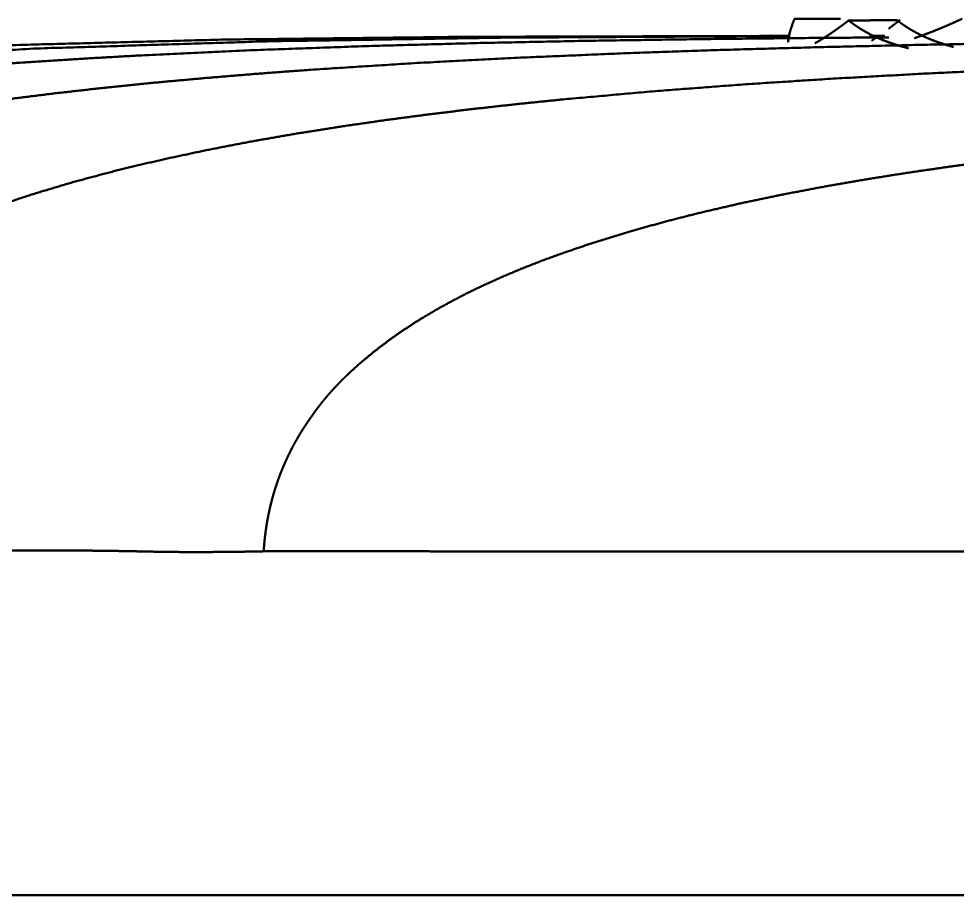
# Paper-space layout 'Layout1' of a CAD drawing. Header units: millimetres. Extents: x 37 to 380, y 30 to 264.
# Drawn here: x 245.36 to 250.82, y 167.45 to 172.55 of the extents above; entities that cross this region are included whole.
import ezdxf

# ---------------------------------------------------------------- set-up
doc = ezdxf.new("R2010")
doc.units = ezdxf.units.MM
doc.layers.add('170', color=7, linetype='Continuous', true_color=0xffffff)

psp = doc.layouts.get("Layout1")

# ---------------------------------------------------------------- linework, layer by layer
at = {"layer": '170', "color": 155, "linetype": 'Continuous', "lineweight": 50}
for p, q in [((250.204, 172.5408), (250.4047, 172.5422)), ((250.4047, 172.5422), (250.204, 172.5408)), ((250.3952, 172.4509), (250.3066, 172.4508))]:
    psp.add_line(p, q, dxfattribs=at)
for points, knots in [([(249.8335, 172.4143), (249.8338, 172.4229), (249.8342, 172.4275), (249.8347, 172.4323), (249.8354, 172.4373), (249.8362, 172.4425), (249.8372, 172.4478), (249.8384, 172.4533), (249.8397, 172.4591), (249.8411, 172.465), (249.8427, 172.471), (249.8445, 172.4773), (249.8464, 172.4838), (249.8484, 172.4904), (249.8506, 172.4972), (249.853, 172.5042), (249.8554, 172.5114), (249.8581, 172.5187), (249.8608, 172.5263), (249.8638, 172.534), (249.8668, 172.542), (249.87, 172.55)], [0, 0, 0.0609, 0.093716, 0.127943, 0.16353, 0.200594, 0.239131, 0.279186, 0.320674, 0.36368, 0.408143, 0.454253, 0.501772, 0.550917, 0.601555, 0.653834, 0.707619, 0.762916, 0.819732, 0.878328, 0.938656, 1, 1]), ([(249.87, 172.55), (249.8685, 172.5462), (249.867, 172.5424), (249.8641, 172.5349), (249.8627, 172.5312), (249.8613, 172.5276), (249.86, 172.524), (249.8587, 172.5204), (249.8575, 172.5169), (249.8563, 172.5135), (249.8551, 172.51), (249.8539, 172.5067), (249.8517, 172.5), (249.8506, 172.4968), (249.8496, 172.4935), (249.8486, 172.4904), (249.8477, 172.4872), (249.8468, 172.4841), (249.8459, 172.4811), (249.845, 172.4781), (249.8442, 172.4751), (249.8434, 172.4722), (249.8427, 172.4693), (249.842, 172.4664), (249.8413, 172.4636), (249.8407, 172.4608), (249.84, 172.4581), (249.8395, 172.4554), (249.8389, 172.4528), (249.8384, 172.4502), (249.8379, 172.4476), (249.8375, 172.4451), (249.8371, 172.4426), (249.8367, 172.4402), (249.8364, 172.4378), (249.836, 172.4354), (249.8358, 172.4331), (249.8355, 172.4308), (249.8353, 172.4286), (249.8351, 172.4264), (249.835, 172.4242), (249.835, 172.4236)], [0, 0, 0.031421, 0.062564, 0.123356, 0.153264, 0.182768, 0.211868, 0.240492, 0.268841, 0.296716, 0.324316, 0.351443, 0.404627, 0.430612, 0.456278, 0.481522, 0.506374, 0.53091, 0.555025, 0.578828, 0.602211, 0.625168, 0.647897, 0.670205, 0.692095, 0.713683, 0.734854, 0.755727, 0.776228, 0.796391, 0.816186, 0.835644, 0.85474, 0.873475, 0.891855, 0.909903, 0.927697, 0.945049, 0.962152, 0.978928, 0.995289, 1, 1]), ([(249.9908, 172.4087), (249.9948, 172.4109), (249.998, 172.4128), (250.0013, 172.4146), (250.0046, 172.4166), (250.0079, 172.4185), (250.0147, 172.4225), (250.0181, 172.4246), (250.0215, 172.4267), (250.025, 172.4288), (250.0286, 172.431), (250.0321, 172.4332), (250.0357, 172.4354), (250.0393, 172.4377), (250.0429, 172.44), (250.0503, 172.4448), (250.0541, 172.4472), (250.0616, 172.4522), (250.0655, 172.4547), (250.0693, 172.4573), (250.0732, 172.4599), (250.0772, 172.4626), (250.0811, 172.4652), (250.0851, 172.468), (250.0891, 172.4707), (250.0932, 172.4735), (250.0973, 172.4763), (250.1014, 172.4792), (250.1097, 172.485), (250.1181, 172.491), (250.1224, 172.4941), (250.131, 172.5003), (250.1354, 172.5034), (250.1442, 172.5098), (250.1486, 172.5131), (250.1576, 172.5197), (250.1621, 172.5231), (250.1667, 172.5265), (250.1713, 172.53), (250.1806, 172.537), (250.1853, 172.5405)], [0, 0, 0.019075, 0.034943, 0.050953, 0.067203, 0.083618, 0.117049, 0.134014, 0.151272, 0.168674, 0.186243, 0.204054, 0.22201, 0.240208, 0.258551, 0.295941, 0.314915, 0.353423, 0.372932, 0.392685, 0.412682, 0.432826, 0.453116, 0.473675, 0.494357, 0.515283, 0.536454, 0.557772, 0.600973, 0.644961, 0.667238, 0.712407, 0.735323, 0.781674, 0.805134, 0.852669, 0.87677, 0.90102, 0.92542, 0.974985, 1, 1]), ([(250.1853, 172.5405), (250.1803, 172.5367), (250.1752, 172.5329), (250.1703, 172.5292), (250.1653, 172.5255), (250.1604, 172.5219), (250.1508, 172.5147), (250.146, 172.5112), (250.1412, 172.5077), (250.1365, 172.5042), (250.1271, 172.4975), (250.1225, 172.4942), (250.1179, 172.4909), (250.1134, 172.4877), (250.1089, 172.4845), (250.1044, 172.4814), (250.1, 172.4783), (250.0956, 172.4752), (250.0912, 172.4722), (250.0869, 172.4692), (250.0826, 172.4663), (250.0783, 172.4634), (250.0741, 172.4606), (250.0699, 172.4578), (250.0657, 172.455), (250.0616, 172.4523), (250.0575, 172.4496), (250.0535, 172.447), (250.0495, 172.4444), (250.0455, 172.4419), (250.0416, 172.4394), (250.0376, 172.4369), (250.0338, 172.4345), (250.03, 172.4321), (250.0262, 172.4298), (250.0224, 172.4275), (250.0187, 172.4252), (250.015, 172.423), (250.0114, 172.4209), (250.0077, 172.4187), (250.0042, 172.4167), (250.0006, 172.4146), (249.9971, 172.4126), (249.9914, 172.4095)], [0, 0, 0.026973, 0.053778, 0.080353, 0.106638, 0.132719, 0.184212, 0.209623, 0.234788, 0.259777, 0.308991, 0.333215, 0.357265, 0.381069, 0.404626, 0.427938, 0.451076, 0.473968, 0.496663, 0.519064, 0.541267, 0.563226, 0.585037, 0.606505, 0.627802, 0.648904, 0.669712, 0.690349, 0.710718, 0.730844, 0.750823, 0.770536, 0.790005, 0.809231, 0.828289, 0.847006, 0.865579, 0.883962, 0.902051, 0.919951, 0.93761, 0.955104, 0.97228, 1, 1]), ([(250.5336, 172.3793), (250.5253, 172.3813), (250.5179, 172.3831), (250.5104, 172.385), (250.5031, 172.3869), (250.4957, 172.3889), (250.4885, 172.3909), (250.4812, 172.393), (250.474, 172.3951), (250.4669, 172.3973), (250.4598, 172.3994), (250.4527, 172.4017), (250.4457, 172.4039), (250.4387, 172.4062), (250.4318, 172.4086), (250.4249, 172.411), (250.4181, 172.4134), (250.4113, 172.4159), (250.4046, 172.4184), (250.3979, 172.421), (250.3912, 172.4236), (250.3846, 172.4262), (250.378, 172.4289), (250.3715, 172.4316), (250.365, 172.4344), (250.3586, 172.4372), (250.3521, 172.44), (250.3458, 172.4429), (250.3395, 172.4458), (250.3332, 172.4488), (250.327, 172.4518), (250.3208, 172.4549), (250.3147, 172.458), (250.3086, 172.4611), (250.3025, 172.4643), (250.2965, 172.4675), (250.2905, 172.4708), (250.2846, 172.4741), (250.2787, 172.4774), (250.2729, 172.4808), (250.2671, 172.4842), (250.2614, 172.4877), (250.2557, 172.4912), (250.25, 172.4947), (250.2444, 172.4983), (250.2388, 172.502), (250.2333, 172.5056), (250.2278, 172.5093), (250.2223, 172.5131), (250.2169, 172.5169), (250.2115, 172.5207), (250.2062, 172.5246), (250.2009, 172.5285), (250.1957, 172.5325), (250.1905, 172.5365), (250.1853, 172.5405)], [0, 0, 0.021982, 0.041858, 0.06165, 0.081313, 0.10096, 0.120473, 0.139919, 0.159284, 0.178586, 0.197808, 0.216917, 0.235948, 0.254971, 0.273867, 0.292705, 0.311419, 0.330118, 0.348714, 0.367287, 0.38576, 0.404162, 0.422505, 0.4408, 0.459028, 0.477162, 0.495279, 0.513304, 0.531315, 0.549225, 0.567097, 0.584909, 0.602684, 0.6204, 0.638024, 0.655663, 0.673246, 0.690753, 0.708253, 0.725668, 0.743057, 0.760442, 0.777759, 0.795028, 0.812263, 0.829481, 0.846654, 0.863797, 0.880928, 0.898016, 0.915051, 0.932089, 0.949105, 0.966115, 0.983062, 1, 1]), ([(250.1853, 172.5405), (250.1908, 172.5362), (250.1964, 172.5319), (250.202, 172.5277), (250.2077, 172.5235), (250.2134, 172.5194), (250.2192, 172.5153), (250.225, 172.5113), (250.2308, 172.5073), (250.2367, 172.5034), (250.2427, 172.4995), (250.2487, 172.4957), (250.2547, 172.4919), (250.2608, 172.4882), (250.2669, 172.4845), (250.2731, 172.4809), (250.2793, 172.4773), (250.2855, 172.4738), (250.2918, 172.4703), (250.2982, 172.4669), (250.3046, 172.4635), (250.311, 172.4602), (250.3175, 172.4569), (250.324, 172.4537), (250.3306, 172.4505), (250.3372, 172.4474), (250.3439, 172.4443), (250.3506, 172.4412), (250.3573, 172.4382), (250.3641, 172.4353), (250.3709, 172.4324), (250.3778, 172.4295), (250.3847, 172.4267), (250.3917, 172.424), (250.3987, 172.4212), (250.4057, 172.4186), (250.4128, 172.416), (250.42, 172.4134), (250.4272, 172.4109), (250.4344, 172.4084), (250.4417, 172.4059), (250.449, 172.4036), (250.4563, 172.4012), (250.4637, 172.3989), (250.4712, 172.3967), (250.4787, 172.3945), (250.4862, 172.3923), (250.4938, 172.3902), (250.5014, 172.3882), (250.509, 172.3861), (250.5167, 172.3842), (250.5247, 172.3822)], [0, 0, 0.01861, 0.037213, 0.055848, 0.074532, 0.09318, 0.111882, 0.130596, 0.149338, 0.168079, 0.186897, 0.205687, 0.224542, 0.243433, 0.262333, 0.281318, 0.300281, 0.319319, 0.3384, 0.357511, 0.376654, 0.395879, 0.415103, 0.434412, 0.45376, 0.473159, 0.492599, 0.512093, 0.531619, 0.551263, 0.570892, 0.59063, 0.610428, 0.630277, 0.650178, 0.670142, 0.690161, 0.710296, 0.730447, 0.750699, 0.771028, 0.791357, 0.811818, 0.832342, 0.852931, 0.873594, 0.894331, 0.915189, 0.936064, 0.957023, 0.9781, 1, 1]), ([(250.4184, 172.4933), (250.4207, 172.495), (250.4249, 172.4982), (250.4335, 172.5046), (250.4422, 172.5112), (250.451, 172.5179), (250.4554, 172.5214), (250.4599, 172.5248), (250.4644, 172.5283), (250.469, 172.5319), (250.4735, 172.5354), (250.4828, 172.5427)], [0, 0, 0.036136, 0.101074, 0.233012, 0.367244, 0.503771, 0.572865, 0.642673, 0.712917, 0.783875, 0.855268, 1, 1]), ([(250.4828, 172.5427), (250.4773, 172.5384), (250.4665, 172.5299), (250.4611, 172.5258), (250.4559, 172.5217), (250.4506, 172.5176), (250.4454, 172.5136), (250.4402, 172.5097), (250.4351, 172.5058), (250.4301, 172.502), (250.4251, 172.4982), (250.4201, 172.4944), (250.4184, 172.4931)], [0, 0, 0.085418, 0.254591, 0.33771, 0.420037, 0.501651, 0.582194, 0.662226, 0.741189, 0.819438, 0.896619, 0.973213, 1, 1]), ([(250.466, 172.5425), (250.4714, 172.5384), (250.4768, 172.5343), (250.4822, 172.5302), (250.4876, 172.5262), (250.4932, 172.5223), (250.4987, 172.5184), (250.5043, 172.5145), (250.51, 172.5107), (250.5157, 172.5069), (250.5214, 172.5031), (250.5272, 172.4994), (250.5331, 172.4958), (250.5389, 172.4922), (250.5449, 172.4886), (250.5508, 172.485), (250.5568, 172.4815), (250.5629, 172.4781), (250.569, 172.4747), (250.5751, 172.4713), (250.5813, 172.468), (250.5876, 172.4647), (250.5939, 172.4615), (250.6002, 172.4583), (250.6066, 172.4551), (250.613, 172.452), (250.6195, 172.449), (250.626, 172.4459), (250.6325, 172.443), (250.6392, 172.44), (250.6458, 172.4371), (250.6525, 172.4343), (250.6593, 172.4314), (250.6661, 172.4287), (250.6729, 172.4259), (250.6798, 172.4233), (250.6867, 172.4206), (250.6937, 172.418), (250.7008, 172.4155), (250.7078, 172.4129), (250.715, 172.4105), (250.7221, 172.408), (250.7293, 172.4056), (250.7366, 172.4033), (250.7439, 172.401), (250.7513, 172.3987), (250.7587, 172.3965), (250.7662, 172.3943), (250.7737, 172.3922), (250.7812, 172.3901), (250.7888, 172.388), (250.795, 172.3864)], [0, 0, 0.018414, 0.036838, 0.055312, 0.073765, 0.092334, 0.110868, 0.129446, 0.1481, 0.166722, 0.185424, 0.204174, 0.222944, 0.24175, 0.260642, 0.279573, 0.298496, 0.317544, 0.336599, 0.355685, 0.374879, 0.394107, 0.413383, 0.432721, 0.452147, 0.471624, 0.491143, 0.510728, 0.530368, 0.550105, 0.569911, 0.589816, 0.60974, 0.629767, 0.649857, 0.67001, 0.69028, 0.710616, 0.731009, 0.751479, 0.772072, 0.792725, 0.813459, 0.834309, 0.855232, 0.87623, 0.897303, 0.918506, 0.939785, 0.961198, 0.982681, 1, 1]), ([(250.791, 172.3879), (250.7828, 172.3901), (250.7748, 172.3923), (250.7669, 172.3945), (250.7591, 172.3968), (250.7513, 172.3992), (250.7435, 172.4016), (250.7358, 172.404), (250.7282, 172.4065), (250.7206, 172.409), (250.713, 172.4116), (250.7055, 172.4142), (250.698, 172.4169), (250.6906, 172.4196), (250.6832, 172.4224), (250.6758, 172.4252), (250.6686, 172.4281), (250.6613, 172.431), (250.6541, 172.434), (250.647, 172.437), (250.6398, 172.4401), (250.6328, 172.4432), (250.6258, 172.4464), (250.6188, 172.4496), (250.6119, 172.4529), (250.605, 172.4562), (250.5982, 172.4596), (250.5914, 172.463), (250.5847, 172.4665), (250.578, 172.47), (250.5714, 172.4736), (250.5648, 172.4772), (250.5583, 172.4809), (250.5518, 172.4846), (250.5453, 172.4884), (250.5389, 172.4923), (250.5326, 172.4962), (250.5263, 172.5001), (250.5201, 172.5041), (250.5139, 172.5082), (250.5077, 172.5123), (250.5016, 172.5164), (250.4956, 172.5206), (250.4895, 172.5249), (250.4836, 172.5292), (250.4777, 172.5336), (250.4718, 172.538), (250.466, 172.5425)], [0, 0, 0.023565, 0.046289, 0.068942, 0.09147, 0.113975, 0.13635, 0.158667, 0.18091, 0.203035, 0.225088, 0.247079, 0.269011, 0.29083, 0.312646, 0.334342, 0.35593, 0.377518, 0.399002, 0.420425, 0.441798, 0.463084, 0.484312, 0.505495, 0.526636, 0.547672, 0.56868, 0.589637, 0.61052, 0.631406, 0.65217, 0.672939, 0.693642, 0.714303, 0.734951, 0.755509, 0.77606, 0.79654, 0.817048, 0.837474, 0.857868, 0.878231, 0.898581, 0.918935, 0.939217, 0.959525, 0.979782, 1, 1]), ([(250.8461, 172.5506), (250.837, 172.5464), (250.8279, 172.5422), (250.8189, 172.5381), (250.8099, 172.5341), (250.801, 172.5301), (250.7921, 172.5261), (250.7833, 172.5222), (250.7745, 172.5184), (250.7658, 172.5146), (250.757, 172.5108), (250.7484, 172.5071), (250.7398, 172.5035), (250.7312, 172.4999), (250.7142, 172.4928), (250.7057, 172.4893), (250.6973, 172.4859), (250.6889, 172.4826), (250.6806, 172.4792), (250.6723, 172.476), (250.664, 172.4727), (250.6558, 172.4696), (250.6477, 172.4664), (250.6396, 172.4634), (250.6315, 172.4603), (250.6234, 172.4573), (250.6155, 172.4544), (250.6075, 172.4515), (250.5996, 172.4487), (250.5917, 172.4459), (250.5839, 172.4431), (250.5762, 172.4404), (250.5681, 172.4376)], [0, 0, 0.033292, 0.066477, 0.099452, 0.132244, 0.164764, 0.197164, 0.229306, 0.261329, 0.293094, 0.324728, 0.356103, 0.387298, 0.4183, 0.479735, 0.510234, 0.540476, 0.570539, 0.60041, 0.63009, 0.659527, 0.688838, 0.71797, 0.746913, 0.775601, 0.804177, 0.832511, 0.860721, 0.888679, 0.916525, 0.944119, 0.971538, 1, 1]), ([(250.6158, 172.454), (250.626, 172.4578), (250.6346, 172.4611), (250.6433, 172.4644), (250.6521, 172.4678), (250.6608, 172.4712), (250.6697, 172.4746), (250.6785, 172.4781), (250.6874, 172.4817), (250.6964, 172.4854), (250.7054, 172.489), (250.7145, 172.4928), (250.7236, 172.4965), (250.7327, 172.5004), (250.7419, 172.5043), (250.7512, 172.5082), (250.7605, 172.5122), (250.7698, 172.5163), (250.7792, 172.5204), (250.7886, 172.5245), (250.7981, 172.5287), (250.8076, 172.533), (250.8171, 172.5373), (250.8267, 172.5417), (250.8364, 172.5461), (250.8461, 172.5506)], [0, 0, 0.043527, 0.080516, 0.117717, 0.155225, 0.192884, 0.230942, 0.269138, 0.307579, 0.346329, 0.385309, 0.424521, 0.464042, 0.503719, 0.543721, 0.58394, 0.624409, 0.665096, 0.70611, 0.747358, 0.788858, 0.830577, 0.872532, 0.914798, 0.957336, 1, 1]), ([(249.8443, 172.4508), (247.9484, 172.4454), (246.5577, 172.4296), (245.1674, 172.3933), (243.7783, 172.3233), (242.3932, 172.1981), (241.7044, 172.1028), (241.0207, 171.9748), (240.3472, 171.8009), (239.6947, 171.5605), (239.3831, 171.4058), (239.0876, 171.2214), (238.8163, 171.0024), (238.5807, 170.7464), (238.2544, 170.1331), (238.1376, 169.4457)], [0, 0, 0.145553, 0.25233, 0.3591, 0.465876, 0.572643, 0.626027, 0.679426, 0.732834, 0.786216, 0.81292, 0.839666, 0.86643, 0.893144, 0.946475, 1, 1]), ([(249.843, 172.45), (248.1846, 172.4407), (246.8234, 172.4197), (245.4627, 172.3775), (244.1034, 172.3014), (242.7485, 172.1701), (242.0749, 172.0719), (241.4067, 171.9413), (240.7488, 171.7656), (240.1122, 171.5248), (239.8085, 171.3707), (239.5206, 171.1878), (239.2566, 170.9716), (239.0271, 170.7197), (238.7093, 170.1202), (238.5941, 169.4491)], [0, 0, 0.132142, 0.240619, 0.349096, 0.457574, 0.566043, 0.620278, 0.674528, 0.728788, 0.783026, 0.81016, 0.837335, 0.864532, 0.891678, 0.945746, 1, 1]), ([(250.42, 172.4422), (249.9727, 172.4388), (249.3226, 172.432), (248.6725, 172.4224), (248.0224, 172.4091), (247.3724, 172.3913), (246.7227, 172.3679), (246.0732, 172.3376), (245.7486, 172.3194), (245.4241, 172.2989), (245.0999, 172.2757), (244.7758, 172.2495), (244.452, 172.2201), (244.1286, 172.1868), (243.8057, 172.1492), (243.4834, 172.1065), (243.1619, 172.0581), (242.8415, 172.0029), (242.5224, 171.9399), (242.2054, 171.8676), (242.0477, 171.8276), (241.8909, 171.7845), (241.7349, 171.7383), (241.5801, 171.6886), (241.4265, 171.635), (241.2744, 171.5772), (241.1242, 171.5147), (240.9763, 171.4472), (240.831, 171.374), (240.6889, 171.2947), (240.5506, 171.2086), (240.417, 171.1152), (240.2889, 171.014), (240.1678, 170.9047), (240.0549, 170.7871), (239.9514, 170.6614), (239.8586, 170.5277), (239.7773, 170.3867), (239.7079, 170.2393), (239.6508, 170.0866), (239.606, 169.9296), (239.5731, 169.7696), (239.5517, 169.6079), (239.5408, 169.4454)], [0, 0, 0.03679, 0.090263, 0.143737, 0.197213, 0.25069, 0.304164, 0.357639, 0.384377, 0.411115, 0.437852, 0.464592, 0.491331, 0.518071, 0.54481, 0.571549, 0.598288, 0.625029, 0.651774, 0.678521, 0.691898, 0.705274, 0.718653, 0.732031, 0.745409, 0.758786, 0.772163, 0.785539, 0.798919, 0.812304, 0.825704, 0.839113, 0.852533, 0.865951, 0.879358, 0.892752, 0.906137, 0.919522, 0.932919, 0.946331, 0.959757, 0.97319, 0.98661, 1, 1]), ([(252.4673, 172.4268), (251.8636, 172.4198), (251.2623, 172.4109), (250.6611, 172.4), (250.0599, 172.3864), (249.4588, 172.3695), (248.8578, 172.3488), (248.257, 172.3233), (247.6564, 172.2921), (247.0563, 172.2538), (246.7565, 172.2315), (246.4568, 172.2069), (246.1574, 172.1796), (245.8582, 172.1493), (245.5594, 172.1157), (245.2611, 172.0784), (244.9633, 172.0368), (244.6663, 171.9902), (244.3702, 171.9381), (244.0753, 171.8795), (243.7819, 171.8135), (243.4906, 171.7388), (243.346, 171.6978), (243.2021, 171.6539), (243.0592, 171.6071), (242.9174, 171.557), (242.777, 171.5033), (242.6381, 171.4458), (242.5011, 171.384), (242.3662, 171.3175), (242.234, 171.246), (242.1049, 171.169), (241.9794, 171.086), (241.8583, 170.9966), (241.7425, 170.9005), (241.6329, 170.7973), (241.5307, 170.6869), (241.4369, 170.5694), (241.3526, 170.445), (241.2784, 170.3143), (241.2149, 170.178), (241.1624, 170.037), (241.1208, 169.8922), (241.0901, 169.7448), (241.0698, 169.5956), (241.0593, 169.4455)], [0, 0, 0.047793, 0.095395, 0.142998, 0.190602, 0.238205, 0.285809, 0.333412, 0.381014, 0.428616, 0.452418, 0.476217, 0.500019, 0.523822, 0.547625, 0.571426, 0.595228, 0.619028, 0.642829, 0.66663, 0.690433, 0.714238, 0.726141, 0.738045, 0.749948, 0.761852, 0.773754, 0.785657, 0.797557, 0.809456, 0.821356, 0.833258, 0.845165, 0.857079, 0.868998, 0.880912, 0.89282, 0.90472, 0.916616, 0.928512, 0.940416, 0.952329, 0.964249, 0.976173, 0.988092, 1, 1]), ([(250.3499, 172.4438), (250.3468, 172.4417), (250.3426, 172.4388), (250.3384, 172.436), (250.3343, 172.4332), (250.3303, 172.4305), (250.3262, 172.4279), (250.3223, 172.4253), (250.3207, 172.4242)], [0, 0, 0.108367, 0.252576, 0.395153, 0.535935, 0.674435, 0.811144, 0.946062, 1, 1]), ([(250.3373, 172.4359), (250.3428, 172.4395), (250.3464, 172.4419), (250.35, 172.4444), (250.3503, 172.4446)], [0, 0, 0.419809, 0.696512, 0.977614, 1, 1]), ([(274.8372, 169.4491), (274.8269, 169.5807), (274.808, 169.7114), (274.78, 169.8406), (274.7429, 169.9673), (274.6964, 170.0909), (274.6408, 170.2105), (274.5763, 170.3256), (274.5034, 170.4355), (274.4228, 170.5399), (274.3352, 170.6386), (274.2415, 170.7316), (274.1424, 170.8189), (274.0388, 170.9007), (273.9314, 170.9774), (273.8207, 171.0492), (273.7072, 171.1164), (273.5913, 171.1794), (273.4734, 171.2385), (273.3536, 171.294), (273.2324, 171.3461), (272.9862, 171.4414), (272.7362, 171.5261), (272.4833, 171.6018), (272.2283, 171.6697), (271.9717, 171.7308), (271.7137, 171.786), (271.4547, 171.836), (271.1948, 171.8815), (270.9343, 171.9229), (270.6731, 171.9607), (270.4116, 171.9952), (270.1497, 172.0269), (269.8874, 172.056), (269.625, 172.0826), (269.0994, 172.1297), (268.5733, 172.1695), (268.0468, 172.2034), (267.52, 172.2322), (266.9929, 172.2569), (266.4657, 172.2779), (265.9384, 172.2959), (265.4111, 172.3111), (264.3561, 172.3342), (263.301, 172.3488), (262.2458, 172.3565), (261.1906, 172.359), (260.663, 172.3591), (259.6078, 172.3586), (258.5526, 172.3586), (257.4974, 172.3591), (256.9697, 172.359), (255.9145, 172.3564), (254.8592, 172.3488), (253.8042, 172.3342), (252.7492, 172.3111), (252.2218, 172.2959), (251.6944, 172.2779), (251.1672, 172.2568), (250.6401, 172.2321), (250.1132, 172.2032), (249.5866, 172.1693), (249.0605, 172.1294), (248.535, 172.0823), (248.2726, 172.0557), (248.0104, 172.0266), (247.7485, 171.9949), (247.487, 171.9603), (247.2258, 171.9225), (246.9653, 171.8811), (246.7054, 171.8356), (246.4463, 171.7854), (246.1884, 171.7302), (245.9317, 171.669), (245.6768, 171.6011), (245.424, 171.5254), (245.1742, 171.4407), (244.9282, 171.3453), (244.807, 171.2931), (244.6873, 171.2376), (244.5693, 171.1784), (244.4534, 171.1153), (244.3399, 171.0479), (244.2292, 170.976), (244.1218, 170.8992), (244.0183, 170.8172), (243.9193, 170.7298), (243.8256, 170.6367), (243.7382, 170.5379), (243.6577, 170.4334), (243.585, 170.3234), (243.5207, 170.2083), (243.4653, 170.0886), (243.419, 169.965), (243.382, 169.8383), (243.3542, 169.7092), (243.3355, 169.5785), (243.3253, 169.447)], [0, 0, 0.003908, 0.00782, 0.011732, 0.015643, 0.019552, 0.023458, 0.027364, 0.031269, 0.035175, 0.039083, 0.042992, 0.046902, 0.05081, 0.054718, 0.058625, 0.062531, 0.066437, 0.070344, 0.074252, 0.07816, 0.085977, 0.093793, 0.101608, 0.109422, 0.117234, 0.125046, 0.132857, 0.140669, 0.148481, 0.156294, 0.164106, 0.171918, 0.179731, 0.187543, 0.203167, 0.21879, 0.234413, 0.250036, 0.265659, 0.281282, 0.296905, 0.312528, 0.343773, 0.375019, 0.406264, 0.437509, 0.453132, 0.484377, 0.515623, 0.54687, 0.562494, 0.593742, 0.624988, 0.656233, 0.687478, 0.703103, 0.718727, 0.734351, 0.749976, 0.765602, 0.781226, 0.796849, 0.812472, 0.820282, 0.828094, 0.835906, 0.843718, 0.85153, 0.859343, 0.867156, 0.874968, 0.882781, 0.890593, 0.898405, 0.906218, 0.91403, 0.921842, 0.92575, 0.929657, 0.933565, 0.937472, 0.94138, 0.945289, 0.949199, 0.95311, 0.957021, 0.960931, 0.964839, 0.968744, 0.972648, 0.976552, 0.980457, 0.984365, 0.988273, 0.992183, 0.996093, 1, 1]), ([(259.0813, 171.9849), (258.7389, 171.985), (258.5655, 171.9852), (258.2164, 171.9858), (257.8622, 171.9866), (257.3302, 171.9886), (256.6869, 171.9917), (256.3971, 171.993), (256.2385, 171.9934), (256.083, 171.9936), (256.0068, 171.9936), (255.8561, 171.9933), (255.7815, 171.9931), (255.7085, 171.9927), (255.6355, 171.9923), (255.5642, 171.9917), (255.4928, 171.9911), (255.423, 171.9904), (255.3532, 171.9896), (255.285, 171.9888), (255.2169, 171.9878), (255.1084, 171.9861), (255, 171.9842), (254.892, 171.982), (254.7841, 171.9796), (254.6766, 171.9771), (254.5692, 171.9743), (254.4621, 171.9712), (254.3551, 171.968), (254.2485, 171.9645), (254.1419, 171.9608), (253.91, 171.9519), (253.6782, 171.9418), (253.4462, 171.9304), (253.2144, 171.9178), (252.9823, 171.9039), (252.7503, 171.8885), (252.5181, 171.8717), (252.2859, 171.8535), (252.0904, 171.8369), (251.8949, 171.8191), (251.7035, 171.8004), (251.5123, 171.7805), (251.3251, 171.7597), (251.1381, 171.7375), (250.9554, 171.7144), (250.7728, 171.6898), (250.5216, 171.6532), (250.2709, 171.6132), (250.0309, 171.5713), (249.7915, 171.5255), (249.5634, 171.4776), (249.3362, 171.4253), (249.1209, 171.3707), (248.907, 171.311), (248.7055, 171.249), (248.506, 171.1811), (248.3951, 171.1402), (248.2852, 171.097), (248.1815, 171.0535), (248.0788, 171.0077), (247.9824, 170.9616), (247.8872, 170.913), (247.7982, 170.8642), (247.7107, 170.8127), (247.6646, 170.784), (247.6191, 170.7544), (247.5743, 170.7242), (247.53, 170.6931), (247.4865, 170.6612), (247.4436, 170.6284), (247.4015, 170.5949), (247.3601, 170.5605), (247.3446, 170.5472), (247.3292, 170.5338), (247.3143, 170.5205), (247.2995, 170.507), (247.2851, 170.4937), (247.2709, 170.4803), (247.257, 170.4669), (247.2433, 170.4535), (247.23, 170.4401), (247.2169, 170.4267), (247.2041, 170.4133), (247.1915, 170.3998), (247.1793, 170.3865), (247.1672, 170.373), (247.1555, 170.3596), (247.144, 170.3461), (247.1329, 170.3327), (247.1219, 170.3192), (247.1113, 170.3058), (247.1008, 170.2923), (247.0907, 170.279), (247.0808, 170.2655), (247.0713, 170.2521), (247.0619, 170.2386)], [0, 0, 0.027613, 0.041598, 0.069761, 0.098328, 0.141233, 0.193119, 0.21649, 0.229284, 0.241826, 0.247969, 0.26013, 0.266145, 0.27203, 0.277917, 0.283674, 0.289431, 0.295058, 0.300686, 0.306187, 0.311686, 0.320433, 0.32918, 0.337888, 0.346596, 0.355266, 0.363936, 0.372573, 0.381209, 0.389813, 0.398416, 0.417132, 0.435849, 0.454577, 0.473303, 0.492056, 0.510807, 0.52959, 0.548372, 0.564199, 0.580027, 0.595536, 0.611046, 0.626233, 0.64142, 0.656281, 0.67114, 0.691612, 0.712085, 0.73174, 0.751396, 0.770197, 0.789, 0.806912, 0.824826, 0.841827, 0.858827, 0.868357, 0.877885, 0.886954, 0.896022, 0.904641, 0.913259, 0.921448, 0.929635, 0.934014, 0.938395, 0.942757, 0.94712, 0.951471, 0.955821, 0.960165, 0.964508, 0.966154, 0.967798, 0.969411, 0.971024, 0.972604, 0.974185, 0.975735, 0.977284, 0.978803, 0.980323, 0.981812, 0.983301, 0.984762, 0.986221, 0.987654, 0.989085, 0.990488, 0.991893, 0.99327, 0.994647, 0.995998, 0.997348, 0.998674, 1, 1]), ([(247.0619, 170.2386), (247.0565, 170.231), (247.0511, 170.2234), (247.0457, 170.2157), (247.0405, 170.2081), (247.0352, 170.2004), (247.0301, 170.1927), (247.025, 170.185), (247.0199, 170.1772), (247.0149, 170.1695), (247.0099, 170.1617), (247.005, 170.1539), (247.0001, 170.146), (246.9953, 170.1382), (246.9906, 170.1303), (246.9859, 170.1225), (246.9812, 170.1145), (246.9766, 170.1066), (246.9721, 170.0987), (246.9676, 170.0907), (246.9631, 170.0827), (246.9587, 170.0747), (246.9544, 170.0667), (246.9501, 170.0586), (246.9459, 170.0506), (246.9417, 170.0425), (246.9375, 170.0344), (246.9335, 170.0262), (246.9294, 170.0181), (246.9255, 170.0099), (246.9215, 170.0017), (246.9177, 169.9935), (246.9138, 169.9852), (246.9101, 169.977), (246.9064, 169.9687), (246.9027, 169.9604), (246.8991, 169.9521), (246.8955, 169.9437), (246.892, 169.9353), (246.8886, 169.927), (246.8852, 169.9185), (246.8818, 169.9101), (246.8785, 169.9017), (246.8753, 169.8932), (246.8721, 169.8847), (246.869, 169.8762), (246.8659, 169.8676), (246.8629, 169.8591), (246.8599, 169.8505), (246.8569, 169.8419), (246.8541, 169.8333), (246.8513, 169.8246), (246.8485, 169.816), (246.8458, 169.8073), (246.8431, 169.7986), (246.8405, 169.7898), (246.8379, 169.7811), (246.8354, 169.7723), (246.833, 169.7635), (246.8306, 169.7547), (246.8282, 169.7458), (246.826, 169.737), (246.8237, 169.7281), (246.8215, 169.7191), (246.8194, 169.7102), (246.8173, 169.7013), (246.8153, 169.6923), (246.8133, 169.6833), (246.8114, 169.6743), (246.8096, 169.6652), (246.8077, 169.6562), (246.806, 169.6471), (246.8043, 169.638), (246.8026, 169.6288), (246.801, 169.6197), (246.7995, 169.6105), (246.798, 169.6013), (246.7966, 169.592), (246.7952, 169.5828), (246.7939, 169.5735), (246.7926, 169.5642), (246.7914, 169.5549), (246.7902, 169.5456), (246.7891, 169.5362), (246.788, 169.5268), (246.787, 169.5174), (246.786, 169.508), (246.7852, 169.4985), (246.7843, 169.4891), (246.7835, 169.4796), (246.7828, 169.47), (246.7821, 169.4605), (246.7815, 169.4509)], [0, 0, 0.011018, 0.022017, 0.033008, 0.043988, 0.05495, 0.065902, 0.076823, 0.087751, 0.098646, 0.109536, 0.12042, 0.131296, 0.142147, 0.153001, 0.163818, 0.174664, 0.185461, 0.196275, 0.207066, 0.217864, 0.228637, 0.239419, 0.250166, 0.260923, 0.271678, 0.282422, 0.293155, 0.303899, 0.314621, 0.325345, 0.336059, 0.346774, 0.357481, 0.368201, 0.378903, 0.389607, 0.400317, 0.411018, 0.421725, 0.432427, 0.443122, 0.453825, 0.464532, 0.475245, 0.485947, 0.496664, 0.507382, 0.518096, 0.528817, 0.539549, 0.550269, 0.56101, 0.571752, 0.582503, 0.593256, 0.604018, 0.614795, 0.625571, 0.636363, 0.647148, 0.657955, 0.668768, 0.679605, 0.690437, 0.701275, 0.712139, 0.72301, 0.733883, 0.744789, 0.755696, 0.766626, 0.777554, 0.788509, 0.79948, 0.81047, 0.821453, 0.832488, 0.843511, 0.854561, 0.865628, 0.876721, 0.88782, 0.898959, 0.910089, 0.921262, 0.93244, 0.943648, 0.954863, 0.966122, 0.977388, 0.988695, 1, 1]), ([(246.0813, 169.45), (246.0555, 169.4505), (246.0297, 169.4511), (246.0028, 169.4516), (245.9759, 169.4521), (245.948, 169.4526), (245.8912, 169.4534), (245.8623, 169.4538), (245.8323, 169.4542), (245.8024, 169.4545), (245.7714, 169.4548), (245.7085, 169.4554), (245.6766, 169.4556), (245.6108, 169.456), (245.5768, 169.4561), (245.5081, 169.4563), (245.4374, 169.4564), (245.3283, 169.4564), (245.1733, 169.4561), (245.0916, 169.4559), (244.9109, 169.4553), (244.714, 169.4545), (244.5592, 169.4537), (244.2121, 169.4513), (243.9587, 169.4493), (243.8391, 169.4485), (243.7279, 169.4478), (243.6744, 169.4475), (243.5754, 169.4471), (243.4843, 169.4469), (243.401, 169.4468), (243.3253, 169.447)], [0, 0, 0.00937, 0.018739, 0.028499, 0.038243, 0.048369, 0.068996, 0.079482, 0.090358, 0.101211, 0.112454, 0.135269, 0.14685, 0.170745, 0.18306, 0.208005, 0.233647, 0.273224, 0.329489, 0.359128, 0.424671, 0.496123, 0.552276, 0.678225, 0.77017, 0.813565, 0.853923, 0.873318, 0.909258, 0.94231, 0.972543, 1, 1]), ([(246.7815, 169.4509), (246.6606, 169.4487), (246.5414, 169.4472), (246.4239, 169.4466), (246.3081, 169.4467), (246.1939, 169.4479), (246.0813, 169.45)], [0, 0, 0.17267, 0.342903, 0.510676, 0.676085, 0.839199, 1, 1]), ([(246.7815, 169.4509), (247.0757, 169.4515), (247.3626, 169.4524), (247.6415, 169.4518), (247.9122, 169.4491)], [0, 0, 0.260225, 0.513925, 0.76064, 1, 1]), ([(251.0745, 169.4491), (249.4591, 169.4491), (247.9122, 169.4491)], [0, 0, 0.510834, 1, 1]), ([(238.0813, 167.4491), (238.1874, 167.4491), (239.0292, 167.4491), (240.6771, 167.4491), (243.0614, 167.4491), (246.0813, 167.4491)], [0, 0, 0.013258, 0.118481, 0.324471, 0.622514, 1, 1]), ([(238.0813, 167.4491), (238.1874, 167.4491), (239.0292, 167.4491), (240.6771, 167.4491), (243.0614, 167.4491), (246.0813, 167.4491)], [0, 0, 0.013258, 0.118481, 0.324471, 0.622514, 1, 1])]:
    psp.add_open_spline(points, degree=1, knots=knots, dxfattribs=at)
for points in [[(250.1387, 172.5505), (249.87, 172.55)], [(249.87, 172.55), (250.1387, 172.5505)], [(250.1853, 172.5405), (250.466, 172.5425)], [(250.466, 172.5425), (250.1853, 172.5405)], [(246.0813, 167.4491), (251.0743, 167.4491)], [(251.0743, 167.4491), (246.0813, 167.4491)]]:
    psp.add_open_spline(points, degree=1, dxfattribs=at)

doc.saveas('drawing.dxf')
